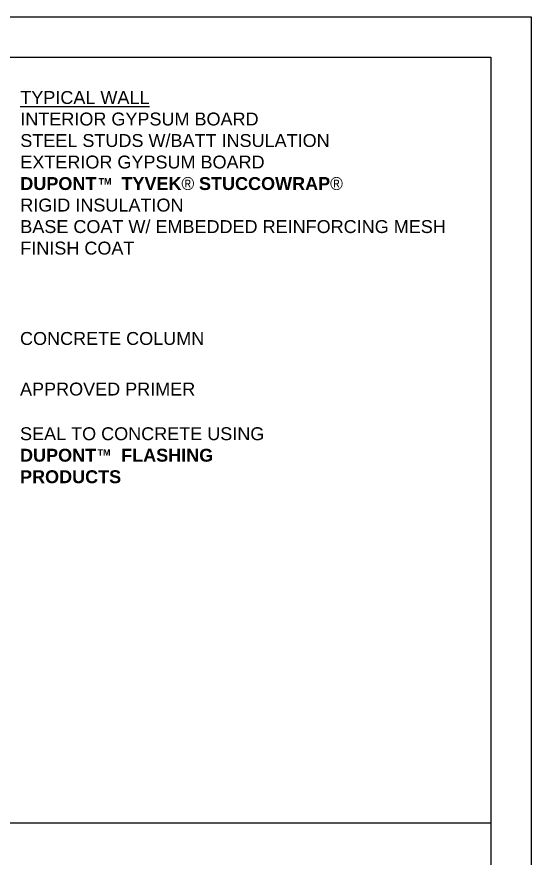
# Model space of a CAD drawing. Extents: x -77 to 51, y 0 to 66.
# Drawn here: x 31.86 to 51, y 34.55 to 65.85 of the extents above; entities that cross this region are included whole.
import ezdxf

# ---------------------------------------------------------------- set-up
doc = ezdxf.new("R2010")
doc.units = 0
doc.header["$LTSCALE"] = 1.5
doc.header["$MEASUREMENT"] = 0
doc.layers.get('DEFPOINTS').update_dxf_attribs({"linetype": 'CONTINUOUS'})
for name, color, linetype in [('TEXT', 7, 'CONTINUOUS'), ('TITLE', 7, 'CONTINUOUS'), ('W', 7, 'CONTINUOUS')]:
    doc.layers.add(name, color=color, linetype=linetype)
doc.styles.add('DETAILS', font='sanss___.ttf', dxfattribs={"height": 1})

msp = doc.modelspace()

# ---------------------------------------------------------------- linework, layer by layer
at = {"layer": 'DEFPOINTS'}
for p, q in [((0, 65.845), (51, 65.845)), ((51, 65.845), (51, -0.155))]:
    msp.add_line(p, q, dxfattribs=at)
at = {"layer": 'TITLE', "linetype": 'CONTINUOUS'}
msp.add_line((49.5, 35.845), (1.5, 35.845), dxfattribs=at)
at = {"layer": 'W'}
msp.add_lwpolyline([(1.5, 64.345), (49.5, 64.345), (49.5, 1.345), (1.5, 1.345)], close=True, dxfattribs=at)

# ---------------------------------------------------------------- texts
at = {"layer": 'TEXT', "char_height": 0.48, "attachment_point": 1, "style": 'DETAILS'}
for s, insert, width in [('{\\fArial|b0|i0|c0|p34;\\LTYPICAL WALL\\P}INTERIOR GYPSUM BOARD\\PSTEEL STUDS W/BATT INSULATION\\PEXTERIOR GYPSUM BOARD\\P{\\fSansSerif|b1|i0|c2|p2;DUPONT     TYVEK\\fSymbol|b0|i0|c2|p18;â \\fSansSerif|b1|i0|c2|p2;STUCCOWRAP\\fSymbol|b0|i0|c2|p18;â}\\PRIGID INSULATION\\PBASE COAT W/ EMBEDDED REINFORCING MESH FINISH COAT', (31.991, 63.084), 17.52022), ('CONCRETE COLUMN', (31.981, 54.121), 10.15656), ('APPROVED PRIMER', (31.981, 52.239), 10.15656), ('SEAL TO CONCRETE USING {\\fSansSerif|b1|i0|c2|p2;DUPONT     FLASHING PRODUCTS}', (31.981, 50.578), 10.15656)]:
    msp.add_mtext(s, dxfattribs=dict(at, insert=insert, width=width))
at = {"layer": 'TEXT', "char_height": 0.24, "attachment_point": 4, "style": 'DETAILS'}
for insert in [(34.901, 59.725), (34.865, 49.643)]:
    msp.add_mtext('{\\fSansSerif|b1|i0|c2|p2;TM}', dxfattribs=dict(at, insert=insert))

doc.saveas('drawing.dxf')
